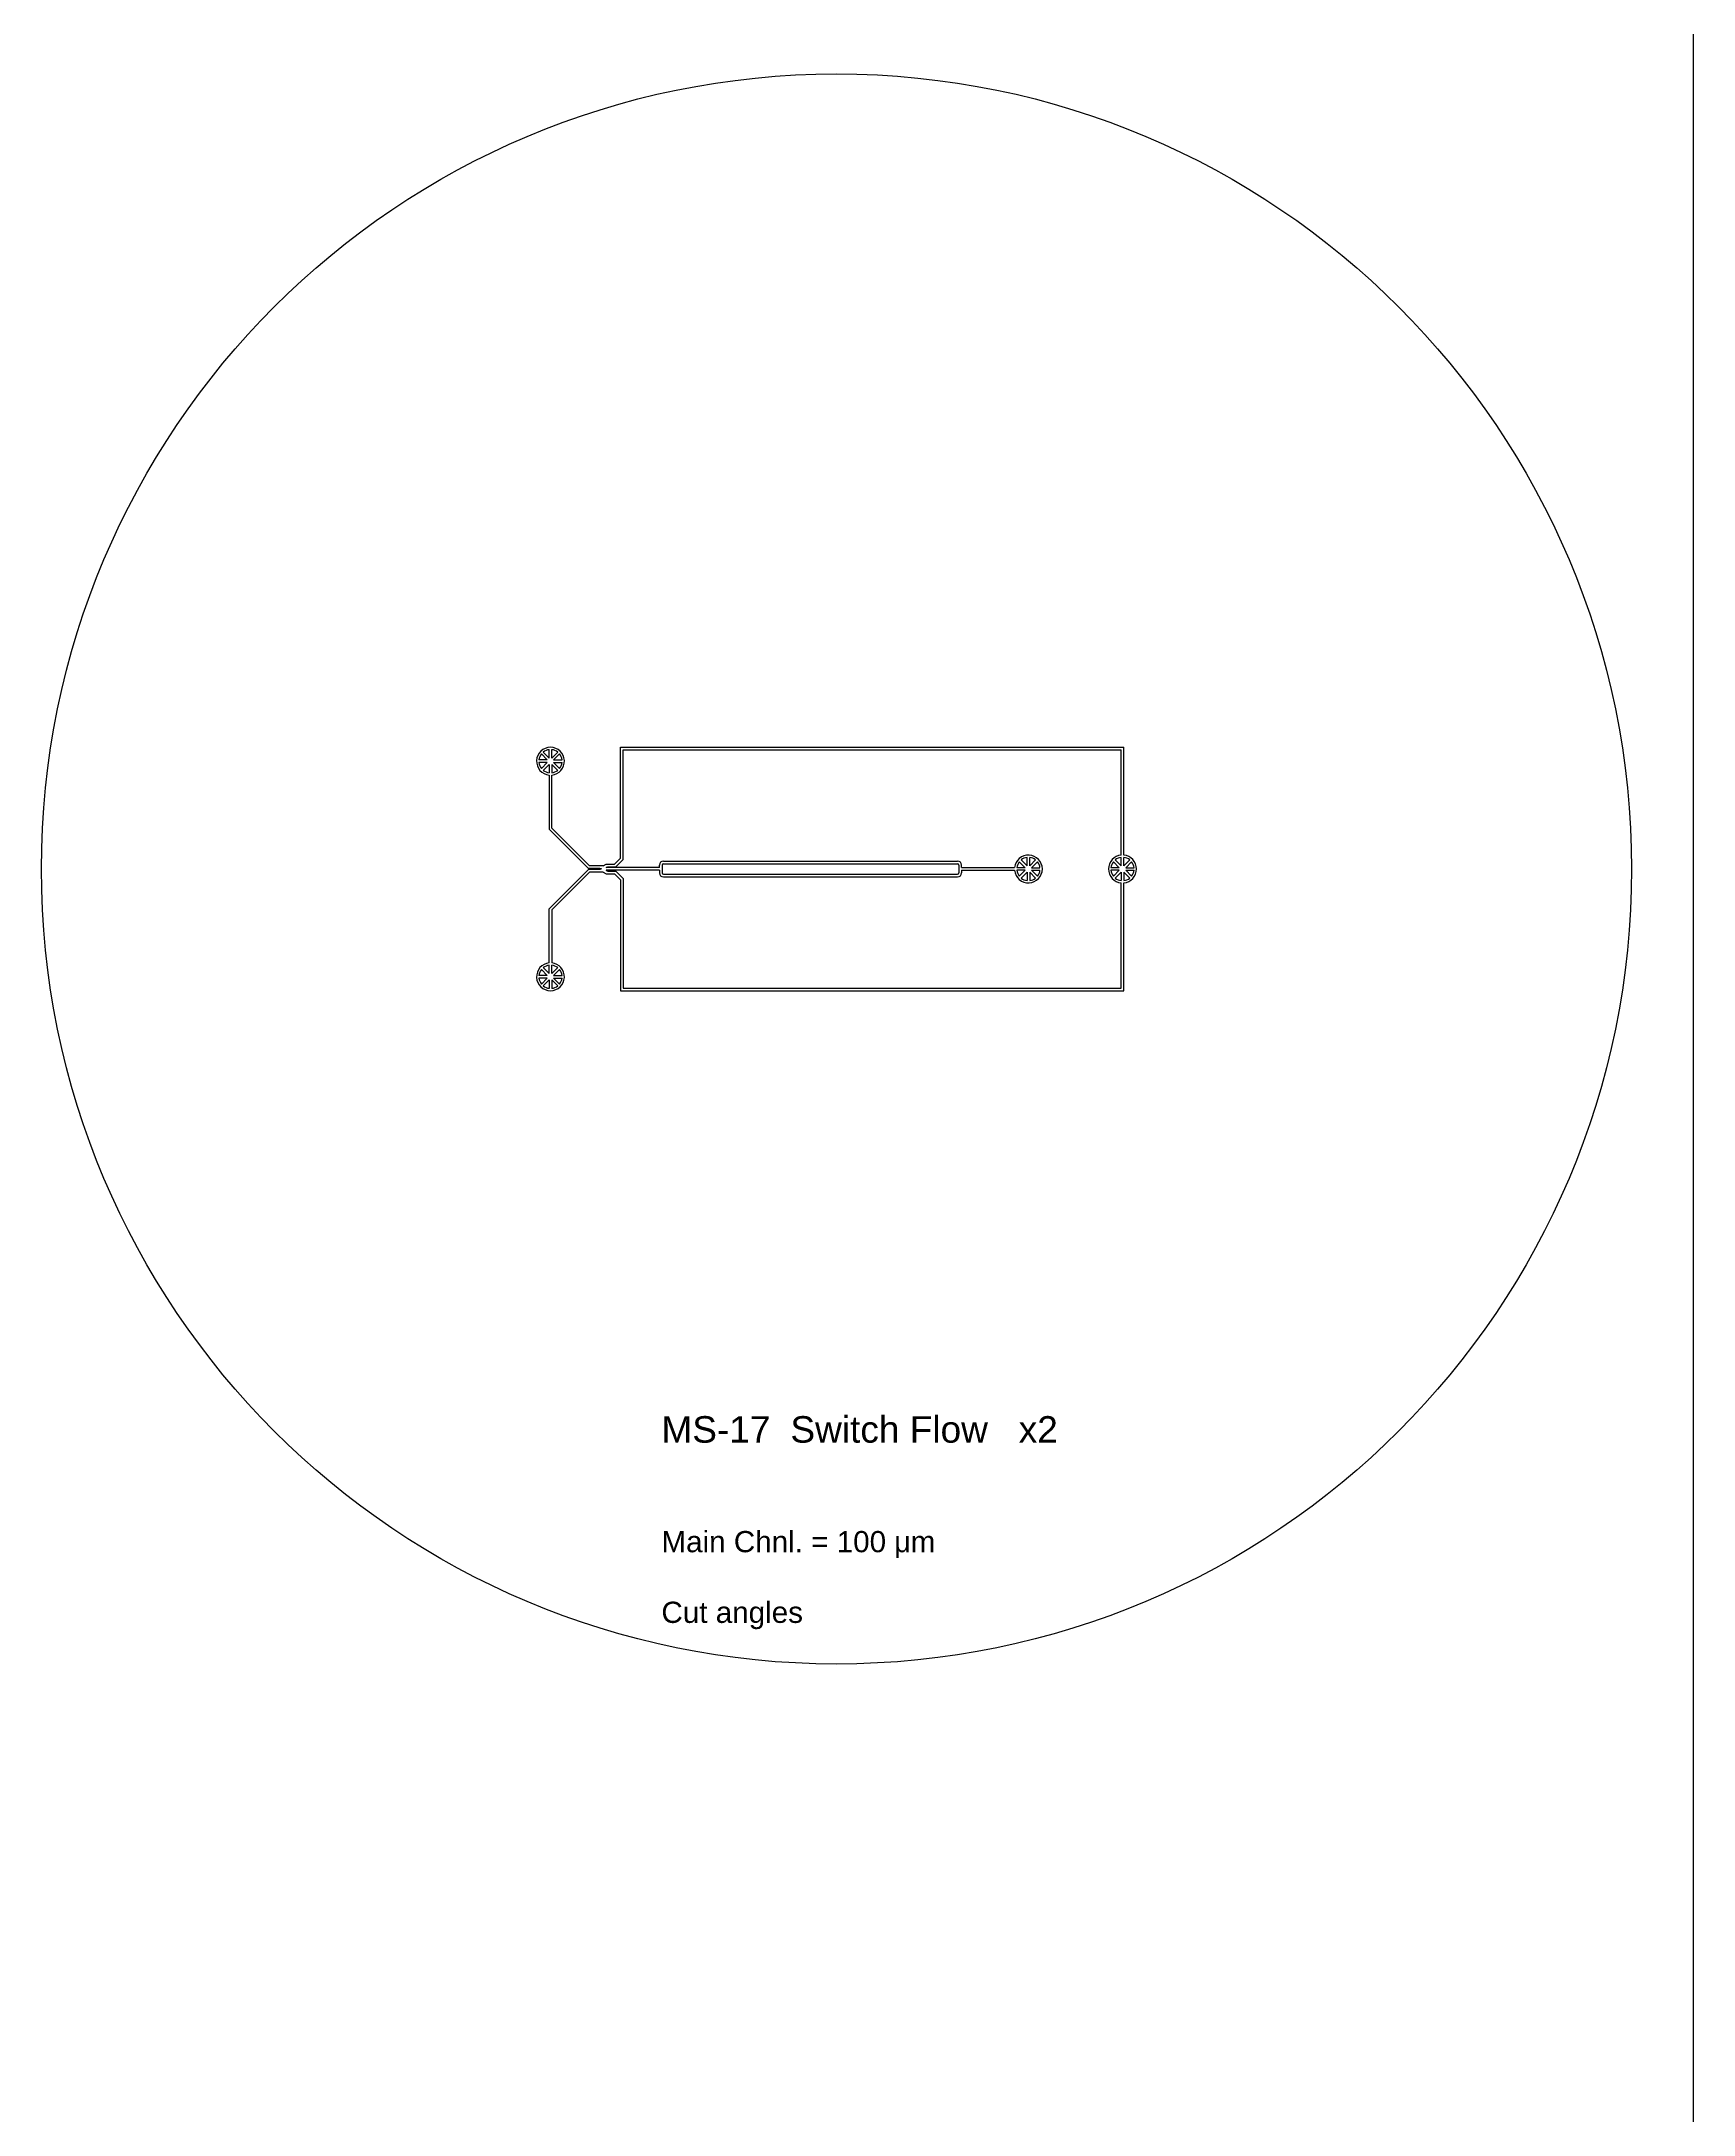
# Model space of a CAD drawing. Header units: millimetres. Extents: x 0 to 225000, y 0 to 300000.
# Drawn here: x 162659 to 225000, y 177323 to 255549 of the extents above; entities that cross this region are included whole.
import ezdxf

# ---------------------------------------------------------------- set-up
doc = ezdxf.new("R2010")
doc.units = ezdxf.units.MM
doc.layers.add('CLEAR', color=150, linetype='Continuous')
doc.layers.add('MASK', color=10, linetype='Continuous')
doc.styles.get("Standard").update_dxf_attribs({"font": 'arial.ttf'})

msp = doc.modelspace()

# ---------------------------------------------------------------- linework, layer by layer
msp.add_circle((192659, 224323), 30000)
at = {"layer": 'CLEAR'}
for p, q in [((184512, 224727), (184512, 228914)), ((184512, 228914), (203502, 228914)), ((184612, 224685), (184612, 228814)), ((184612, 228814), (203402, 228814)), ((203402, 224845), (203402, 228814)), ((203502, 224845), (203502, 228914)), ((181817, 227867), (181817, 225825)), ((181917, 225867), (181917, 227867)), ((183299, 224343), (181817, 225825)), ((183341, 224443), (181917, 225867)), ((184288, 224503), (184512, 224727)), ((184329, 224403), (184612, 224685)), ((186129, 224623), (197229, 224623)), ((186129, 224523), (197229, 224523)), ((183299, 224303), (181817, 222820)), ((183341, 224203), (181917, 222778)), ((183729, 224343), (183299, 224343)), ((183729, 224303), (183299, 224303)), ((183849, 224443), (183341, 224443)), ((183849, 224203), (183341, 224203)), ((183789, 224323), (183729, 224343)), ((183789, 224323), (183729, 224303)), ((183789, 224323), (183789, 224323)), ((183849, 224443), (183969, 224503)), ((183849, 224203), (183969, 224143)), ((183969, 224503), (184288, 224503)), ((183969, 224383), (184029, 224403)), ((183969, 224373), (183969, 224383)), ((185979, 224373), (183969, 224373)), ((183969, 224273), (183969, 224263)), ((185979, 224273), (183969, 224273)), ((183969, 224263), (184029, 224243)), ((183969, 224143), (184288, 224143)), ((184029, 224403), (184329, 224403)), ((184029, 224243), (184329, 224243)), ((184288, 224143), (184512, 223918)), ((184329, 224243), (184612, 223960)), ((184512, 223918), (184512, 219731)), ((184612, 223960), (184612, 219831)), ((185979, 224373), (185979, 224473)), ((185979, 224273), (185979, 224173)), ((186079, 224473), (186079, 224173)), ((186129, 224123), (197229, 224123)), ((186129, 224023), (197229, 224023)), ((197279, 224473), (197279, 224173)), ((197379, 224373), (197379, 224473)), ((197379, 224373), (199379, 224373)), ((197379, 224273), (197379, 224173)), ((197379, 224273), (199379, 224273)), ((203402, 219831), (203402, 223800)), ((203502, 219731), (203502, 223800)), ((181817, 220778), (181817, 222820)), ((181917, 222778), (181917, 220778)), ((184612, 219831), (203402, 219831)), ((184512, 219731), (203502, 219731))]:
    msp.add_line(p, q, dxfattribs=at)
for centre, radius, start, end in [((181867, 228389), 525, 275.46502, 264.53498), ((186129, 224473), 150, 90, 180), ((186129, 224473), 50, 90, 180), ((197229, 224473), 150, 0, 90), ((197229, 224473), 50, 0, 90), ((199902, 224323), 525, 185.46502, 174.53498), ((203452, 224323), 525, 95.46502, 264.53498), ((203452, 224323), 525, 275.46502, 84.53498), ((186129, 224173), 150, 180, 270), ((186129, 224173), 50, 180, 270), ((197229, 224173), 50, 270, 0), ((197229, 224173), 150, 270, 0), ((181867, 220256), 525, 95.46502, 84.53498)]:
    msp.add_arc(centre, radius, start, end, dxfattribs=at)
at = {"layer": 'MASK'}
for p, q in [((225000, 0), (225000, 300000)), ((181746, 228439), (181430, 228439)), ((181746, 228439), (181523, 228663)), ((181817, 228510), (181593, 228733)), ((181817, 228510), (181817, 228826)), ((181916, 228510), (181916, 228826)), ((181916, 228510), (182140, 228733)), ((181987, 228439), (182210, 228663)), ((181987, 228439), (182303, 228439)), ((181746, 228339), (181430, 228339)), ((181746, 228339), (181523, 228116)), ((181817, 228269), (181593, 228045)), ((181817, 228269), (181817, 227953)), ((181916, 228269), (182140, 228045)), ((181916, 228269), (181916, 227953)), ((181987, 228339), (182210, 228116)), ((181987, 228339), (182303, 228339)), ((199782, 224372), (199558, 224596)), ((199852, 224443), (199629, 224666)), ((199852, 224443), (199852, 224759)), ((199952, 224443), (199952, 224759)), ((199952, 224443), (200175, 224666)), ((200023, 224372), (200246, 224596)), ((203332, 224372), (203108, 224596)), ((203402, 224443), (203179, 224666)), ((203402, 224443), (203402, 224759)), ((203502, 224443), (203502, 224759)), ((203502, 224443), (203725, 224666)), ((203573, 224372), (203796, 224596)), ((199782, 224372), (199466, 224372)), ((199782, 224273), (199466, 224273)), ((199782, 224273), (199558, 224049)), ((199852, 224202), (199629, 223979)), ((199852, 224202), (199852, 223886)), ((199952, 224202), (200175, 223979)), ((199952, 224202), (199952, 223886)), ((200023, 224372), (200338, 224372)), ((200023, 224273), (200246, 224049)), ((200023, 224273), (200338, 224273)), ((203332, 224372), (203016, 224372)), ((203332, 224273), (203016, 224273)), ((203332, 224273), (203108, 224049)), ((203402, 224202), (203179, 223979)), ((203402, 224202), (203402, 223886)), ((203502, 224202), (203725, 223979)), ((203502, 224202), (203502, 223886)), ((203573, 224372), (203888, 224372)), ((203573, 224273), (203796, 224049)), ((203573, 224273), (203888, 224273)), ((181817, 220376), (181593, 220600)), ((181817, 220376), (181817, 220692)), ((181916, 220376), (181916, 220692)), ((181916, 220376), (182140, 220600)), ((181746, 220306), (181430, 220306)), ((181746, 220206), (181430, 220206)), ((181746, 220306), (181523, 220529)), ((181746, 220206), (181523, 219982)), ((181817, 220135), (181593, 219912)), ((181817, 220135), (181817, 219819)), ((181916, 220135), (182140, 219912)), ((181916, 220135), (181916, 219819)), ((181987, 220306), (182210, 220529)), ((181987, 220306), (182303, 220306)), ((181987, 220206), (182210, 219982)), ((181987, 220206), (182303, 220206))]:
    msp.add_line(p, q, dxfattribs=at)
for centre, start, end in [((181867, 228389), 141.52417, 173.47583), ((181867, 228389), 96.52417, 128.47583), ((181867, 228389), 51.52417, 83.47583), ((181867, 228389), 6.52417, 38.47583), ((181867, 228389), 186.52417, 218.47583), ((181867, 228389), 231.52417, 263.47583), ((181867, 228389), 276.52417, 308.47583), ((181867, 228389), 321.52417, 353.47583), ((199902, 224323), 141.52417, 173.47583), ((199902, 224323), 96.52417, 128.47583), ((199902, 224323), 51.52417, 83.47583), ((199902, 224323), 6.52417, 38.47583), ((203452, 224323), 141.52417, 173.47583), ((203452, 224323), 96.52417, 128.47583), ((203452, 224323), 51.52417, 83.47583), ((203452, 224323), 6.52417, 38.47583), ((199902, 224323), 186.52417, 218.47583), ((199902, 224323), 231.52417, 263.47583), ((199902, 224323), 276.52417, 308.47583), ((199902, 224323), 321.52417, 353.47583), ((203452, 224323), 186.52417, 218.47583), ((203452, 224323), 231.52417, 263.47583), ((203452, 224323), 276.52417, 308.47583), ((203452, 224323), 321.52417, 353.47583), ((181867, 220256), 96.52417, 128.47583), ((181867, 220256), 51.52417, 83.47583), ((181867, 220256), 141.52417, 173.47583), ((181867, 220256), 186.52417, 218.47583), ((181867, 220256), 231.52417, 263.47583), ((181867, 220256), 276.52417, 308.47583), ((181867, 220256), 6.52417, 38.47583), ((181867, 220256), 321.52417, 353.47583)]:
    msp.add_arc(centre, 439, start, end, dxfattribs=at)

# ---------------------------------------------------------------- texts
at = {"layer": 'CLEAR', "insert": (186053, 199654), "char_height": 280, "attachment_point": 4}
msp.add_mtext_dynamic_manual_height_columns('{\\H3.5714x;MS-17^I Switch Flow   x2\\P\\H0.8x;  \\P\\H0.50001x; \\H1.9999x;\\PMain Chnl. = 100 \\fSymbol|b0|i0|c2|p18;m\\fArial|b0|i0|c0|p34;m\\P\\PCut angles}', width=14894.52, gutter_width=12.5, heights=[7482], dxfattribs=at)

doc.saveas('drawing.dxf')
